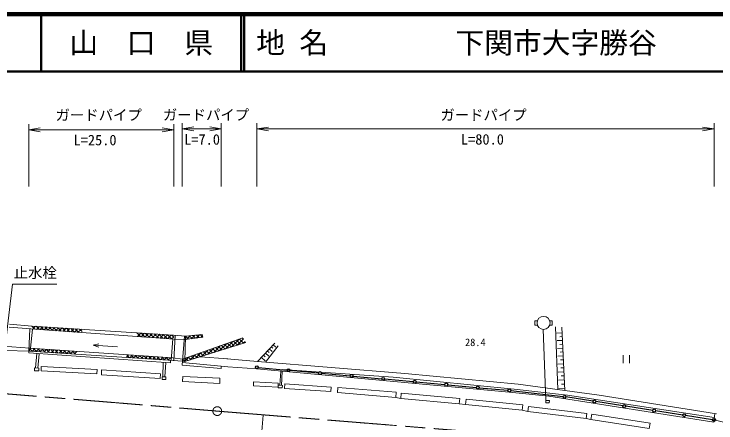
# Model space of a CAD drawing. Units: millimetres, scale not verified. Extents: x 40000 to 680000, y 20000 to 380000.
# Drawn here: x 328258 to 450325, y 308812 to 380000 of the extents above; entities that cross this region are included whole.
import ezdxf
from ezdxf.enums import TextEntityAlignment as Align

# ---------------------------------------------------------------- set-up
doc = ezdxf.new("R2010")
doc.units = ezdxf.units.MM
doc.header["$LTSCALE"] = 1000
doc.linetypes.add('CHAIN', pattern=[18.5, 12, -1.5, 3.5, -1.5])
doc.linetypes.add('DASHED', pattern=[7.5, 6, -1.5])
for name, color, linetype, lineweight in [('M-BMK', 2, 'CHAIN', 13), ('M-STR-HTXT', 7, 'Continuous', 13), ('M-STR-STRC', 7, 'Continuous', 25), ('M-TTL', 2, 'Continuous', 140), ('M-TTL-LINE', 7, 'Continuous', 50), ('M-WORK', 1, 'Continuous', 13)]:
    doc.layers.add(name, color=color, linetype=linetype, lineweight=lineweight)
doc.layers.add('M-TTL-TXT', color=7, linetype='Continuous')
doc.styles.add('ＭＳ ゴシック', font='')
doc.styles.get('ＭＳ ゴシック').set_extended_font_data('MS Gothic')

# ---------------------------------------------------------------- blocks, each defined once
blk = doc.blocks.new('open_arrow')
at = {"color": 0, "linetype": 'Continuous', "lineweight": -2}
blk.add_lwpolyline([(7.5, 1.25), (0, 0), (7.5, -1.25)], dxfattribs=at)

msp = doc.modelspace()

# ---------------------------------------------------------------- hatches: boundary and pattern name
at = {"layer": 'M-WORK'}
h = msp.add_hatch(dxfattribs=at)
h.set_pattern_fill('USER', color=256, style=0, pattern_type=2)
h.set_pattern_definition([(45, (331335, 325693), (-353.553, 353.553), []), (135, (331335, 325693), (-353.553, -353.553), [])])
h.paths.add_polyline_path([(331335, 325693), (340138, 325121), (340078, 324549), (331194, 325177)])
h = msp.add_hatch(dxfattribs=at)
h.set_pattern_fill('USER', color=256, style=0, pattern_type=2)
h.set_pattern_definition([(45, (349630, 324504), (-353.553, 353.553), []), (135, (349630, 324504), (-353.553, -353.553), [])])
h.paths.add_polyline_path([(349630, 324504), (349559, 323879), (356092, 323418), (355998, 324090)])
h = msp.add_hatch(dxfattribs=at)
h.set_pattern_fill('USER', color=256, style=0, pattern_type=2)
h.set_pattern_definition([(45, (357547, 319905), (-353.553, 353.553), []), (135, (357547, 319905), (-353.553, -353.553), [])])
h.paths.add_polyline_path([(357547, 319905), (368051, 323615), (368552, 322833), (357934, 319518)])
h = msp.add_hatch(dxfattribs=at)
h.set_pattern_fill('USER', color=256, style=0, pattern_type=2)
h.set_pattern_definition([(45, (358104, 323904), (-353.55, 353.55), []), (135, (358104, 323904), (-353.55, -353.55), [])])
h.paths.add_polyline_path([(358104, 323904), (360981, 324240), (361106, 323771), (357987, 323317)])
h = msp.add_hatch(dxfattribs=at)
h.set_pattern_fill('USER', color=256, style=0, pattern_type=2)
h.set_pattern_definition([(45, (339198, 321266), (-353.553, 353.553), []), (135, (339198, 321266), (-353.553, -353.553), [])])
h.paths.add_polyline_path([(339198, 321266), (339102, 320788), (330830, 321322), (331006, 321823)])
h = msp.add_hatch(dxfattribs=at)
h.set_pattern_fill('USER', color=256, style=0, pattern_type=2)
h.set_pattern_definition([(45, (355450, 320160), (-353.553, 353.553), []), (135, (355450, 320160), (-353.553, -353.553), [])])
h.paths.add_polyline_path([(355450, 320160), (355453, 319713), (347709, 320223), (347575, 320696)])

# ---------------------------------------------------------------- linework, layer by layer
at = {"layer": 'M-BMK'}
msp.add_circle((363601, 310876), 761, dxfattribs=at)
for points, knots in [([(264785, 317620), (274312, 317415), (276814, 317402), (284514, 317000), (289285, 316751), (291956, 316567), (296722, 316238), (311079, 315248), (319107, 314510), (333452, 313353), (345524, 312380), (349308, 312067), (364355, 310813)], [0, 0, 0, 0, 1, 1, 1, 2, 2, 2, 3, 3, 3, 4, 4, 4, 4]), ([(364355, 310813), (388716, 308847), (394809, 308357), (414329, 306777), (414579, 306757), (414719, 306748), (414969, 306725), (418369, 306410), (420282, 306274), (423659, 305761), (429113, 304931), (432163, 304430), (437591, 303439), (447448, 301638), (450673, 300761), (462643, 297909)], [0, 0, 0, 0, 1, 1, 1, 2, 2, 2, 3, 3, 3, 4, 4, 4, 5, 5, 5, 5])]:
    msp.add_open_spline(points, degree=3, knots=knots, dxfattribs=at)
at = {"layer": 'M-STR-HTXT'}
for p, q in [((330821, 350000), (330821, 360836)), ((356041, 350000), (356041, 360836)), ((357513, 350000), (357513, 361007)), ((364291, 350000), (364291, 361007)), ((370489, 350000), (370489, 361000)), ((450004, 350000), (450004, 361000)), ((330821, 359836), (356041, 359836)), ((357513, 360007), (364291, 360007)), ((370489, 360000), (450004, 360000)), ((371575, 310195), (367770, 261269))]:
    msp.add_line(p, q, dxfattribs=at)
msp.add_lwpolyline([(326584, 321199), (328000, 333000), (335700, 333000)], dxfattribs=at)
at = {"layer": 'M-STR-STRC'}
for p, q in [((370737, 318489), (375729, 318030)), ((376227, 317984), (381218, 317525)), ((381716, 317479), (386708, 317020)), ((387205, 316975), (392197, 316516)), ((392695, 316470), (397686, 316011)), ((398184, 315965), (403176, 315506)), ((403674, 315460), (408665, 315001)), ((409163, 314955), (414155, 314496)), ((414652, 314445), (423731, 313402)), ((428934, 312605), (424227, 313335)), ((434136, 311798), (429428, 312528)), ((439338, 310992), (434630, 311722)), ((444539, 310185), (439832, 310915)), ((449741, 309379), (445033, 310109))]:
    msp.add_line(p, q, dxfattribs=at)
for centre in [(370488, 318512), (375978, 318007), (381467, 317502), (386957, 316997), (392446, 316493), (397935, 315988), (403425, 315483), (408914, 314978), (414404, 314474), (414404, 314474), (423979, 313373), (423979, 313373), (429181, 312567), (434383, 311760), (439585, 310954), (444786, 310147), (449988, 309340)]:
    msp.add_circle(centre, 250, dxfattribs=at)
at = {"layer": 'M-TTL'}
msp.add_line((680000, 380000), (40000, 380000), dxfattribs=at)
at = {"layer": 'M-TTL-LINE'}
for p, q in [((333000, 380000), (333000, 370000)), ((367750, 380000), (367750, 370000)), ((368250, 380000), (368250, 370000)), ((40000, 370000), (680000, 370000))]:
    msp.add_line(p, q, dxfattribs=at)
at = {"layer": 'M-WORK', "linetype": 'DASHED'}
for p, q in [((327472, 326013), (331335, 325693)), ((331194, 325177), (327424, 325514)), ((355998, 324090), (358104, 323904)), ((356092, 323418), (357987, 323317)), ((326322, 322159), (331006, 321823)), ((331022, 321317), (326667, 321424)), ((332211, 320903), (332010, 318393)), ((332406, 318382), (332640, 320873)), ((355846, 320133), (357547, 319905)), ((364610, 320030), (370613, 319505)), ((354200, 319354), (354118, 316865)), ((354489, 316865), (354630, 319323)), ((355907, 319685), (357552, 319590)), ((365448, 318595), (370462, 318213)), ((374631, 317829), (374491, 315368)), ((374742, 315360), (374891, 317806))]:
    msp.add_line(p, q, dxfattribs=at)
at = {"layer": 'M-WORK'}
for p, q in [((419283, 326611), (418844, 326611)), ((418844, 326611), (418844, 325861)), ((421844, 326611), (421405, 326611)), ((421844, 325861), (421844, 326611)), ((330997, 325195), (330830, 321322)), ((331138, 321814), (331443, 325159)), ((331194, 325177), (356092, 323418)), ((355998, 324090), (331335, 325693)), ((418844, 325861), (419283, 325861)), ((420267, 325114), (420744, 312744)), ((421405, 325861), (421844, 325861)), ((422428, 325571), (422804, 314625)), ((423518, 325500), (424027, 314457)), ((356307, 324063), (356041, 319678)), ((357908, 323921), (357473, 318897)), ((357547, 319905), (368051, 323615)), ((358104, 323904), (357934, 319518)), ((357987, 323317), (361106, 323771)), ((360981, 324240), (358104, 323904)), ((361106, 323771), (360981, 324240)), ((423564, 324501), (422666, 324460)), ((423595, 323843), (423146, 323822)), ((342011, 322384), (343031, 322608)), ((346233, 322067), (342011, 322384)), ((342011, 322384), (342986, 322010)), ((355883, 323433), (355593, 319706)), ((357934, 319518), (368552, 322833)), ((370613, 319505), (373606, 322733)), ((374192, 322264), (372006, 319393)), ((373333, 322438), (373768, 322035)), ((423625, 323184), (422711, 323142)), ((423656, 322516), (423199, 322495)), ((330821, 321001), (330830, 321322)), ((331006, 321823), (355846, 320133)), ((331022, 321317), (355907, 319685)), ((372313, 321338), (372602, 321070)), ((372653, 321705), (373159, 321235)), ((372993, 322072), (373246, 321837)), ((423687, 321848), (422757, 321805)), ((423718, 321170), (423253, 321149)), ((355448, 319266), (330821, 321001)), ((360614, 320355), (365458, 319961)), ((371293, 320238), (371942, 319637)), ((371633, 320605), (371958, 320304)), ((371973, 320971), (372551, 320436)), ((423749, 320493), (422804, 320449)), ((434211, 320612), (434211, 319212)), ((435261, 319212), (435261, 320612)), ((355453, 319713), (355448, 319266)), ((357473, 318897), (364291, 318313)), ((357513, 319355), (364291, 318699)), ((357552, 319590), (357934, 319518)), ((364291, 318313), (364291, 318699)), ((364291, 318699), (365448, 318595)), ((370613, 319505), (396226, 317441)), ((423813, 319119), (422851, 319074)), ((423781, 319806), (423308, 319784)), ((370462, 318213), (414376, 314175)), ((374921, 318104), (394183, 316784)), ((396226, 317441), (415927, 315564)), ((423877, 317726), (422899, 317681)), ((423845, 318422), (423364, 318400)), ((394183, 316784), (415221, 314673)), ((423942, 316313), (422948, 316267)), ((423909, 317019), (423421, 316997)), ((374185, 314937), (374190, 315376)), ((374915, 314923), (374185, 314937)), ((374190, 315376), (374491, 315368)), ((374491, 315368), (374950, 315354)), ((374950, 315354), (374915, 314923)), ((415927, 315564), (430000, 313641)), ((423975, 315597), (423478, 315574)), ((414376, 314175), (421237, 313471)), ((415221, 314673), (424509, 313641)), ((424008, 314881), (422997, 314834)), ((394660, 313268), (395496, 313077)), ((395496, 313077), (405675, 312162)), ((421237, 313471), (449929, 308933)), ((424509, 313641), (450004, 309748)), ((430000, 313641), (450404, 310414)), ((405675, 312162), (406769, 312011)), ((406769, 312011), (416644, 311049)), ((416644, 311049), (417637, 310836)), ((417637, 310836), (427746, 309593)), ((450149, 310455), (449929, 308933)), ((427746, 309593), (428580, 309437)), ((428580, 309437), (438736, 307866))]:
    msp.add_line(p, q, dxfattribs=at)
for points in [[(332997, 318669), (342728, 318130), (342685, 317360), (332954, 317900)], [(331819, 318398), (332559, 318378), (332545, 317878), (331805, 317899)], [(343494, 318036), (353705, 317380), (353651, 316550), (343441, 317207)], [(354002, 316865), (354627, 316865), (354627, 316358), (354002, 316358)], [(357614, 316925), (364072, 316596), (364026, 315699), (357568, 316028)], [(369919, 315986), (374211, 315752), (374171, 315022), (369879, 315256)], [(375360, 315635), (383429, 315072), (383373, 314272), (375304, 314834)], [(384554, 315001), (394734, 314157), (394660, 313268), (384481, 314112)], [(395578, 313993), (405757, 313078), (405675, 312162), (395496, 313077)], [(406859, 312937), (416734, 311976), (416644, 311049), (406769, 312011)], [(420744, 312744), (421348, 312733), (421341, 312315), (420736, 312325)], [(417742, 311694), (427851, 310451), (427746, 309593), (417637, 310836)], [(428719, 310334), (438875, 308762), (438736, 307866), (428580, 309437)]]:
    msp.add_lwpolyline(points, close=True, dxfattribs=at)
at = {"layer": 'M-WORK', "linetype": 'DASHED'}
msp.add_lwpolyline([(449943, 309351), (462440, 306439), (461982, 308058), (478693, 304610), (478810, 305227)], dxfattribs=at)
at = {"layer": 'M-WORK'}
msp.add_circle((420344, 326236), 1125, dxfattribs=at)

# ---------------------------------------------------------------- block references
at = {"layer": 'M-STR-HTXT', "xscale": 267, "yscale": 267}
for p in [(330821, 359836), (357513, 360007), (370489, 360000)]:
    msp.add_blockref('open_arrow', p, dxfattribs=at)
at = {"layer": 'M-STR-HTXT', "xscale": 267, "yscale": 267, "rotation": 180}
for p in [(356041, 359836), (364291, 360007), (450004, 360000)]:
    msp.add_blockref('open_arrow', p, dxfattribs=at)

# ---------------------------------------------------------------- texts
at = {"layer": 'M-STR-HTXT', "style": 'ＭＳ ゴシック'}
for s, p in [('ガードパイプ', (335477, 360945)), ('ガードパイプ', (354140, 360984)), ('ガードパイプ', (402406, 360952)), ('止水栓', (328200, 333500))]:
    msp.add_text(s, height=1833, dxfattribs=at).set_placement(p, align=Align.BOTTOM_LEFT)
for s, p in [('L=25.0', (342346, 356598)), ('L=7.0', (360951, 356705)), ('L=80.0', (409711, 356723))]:
    msp.add_text(s, height=1833, dxfattribs=at).set_placement(p, align=Align.BOTTOM_CENTER)
at = {"layer": 'M-TTL-TXT', "style": 'ＭＳ ゴシック'}
msp.add_text('山\u3000口\u3000県', height=3666, dxfattribs=at).set_placement((350375, 375000), align=Align.MIDDLE_CENTER)
for s, p in [('地 名', (370380, 375000)), ('下関市大字勝谷', (405024, 375000))]:
    msp.add_text(s, height=3666, dxfattribs=at).set_placement(p, align=Align.MIDDLE_LEFT)
at = {"layer": 'M-WORK', "style": 'ＭＳ ゴシック'}
msp.add_text('28.4', height=1320, dxfattribs=at).set_placement((406686, 321801), align=Align.BOTTOM_LEFT)

doc.saveas('drawing.dxf')
